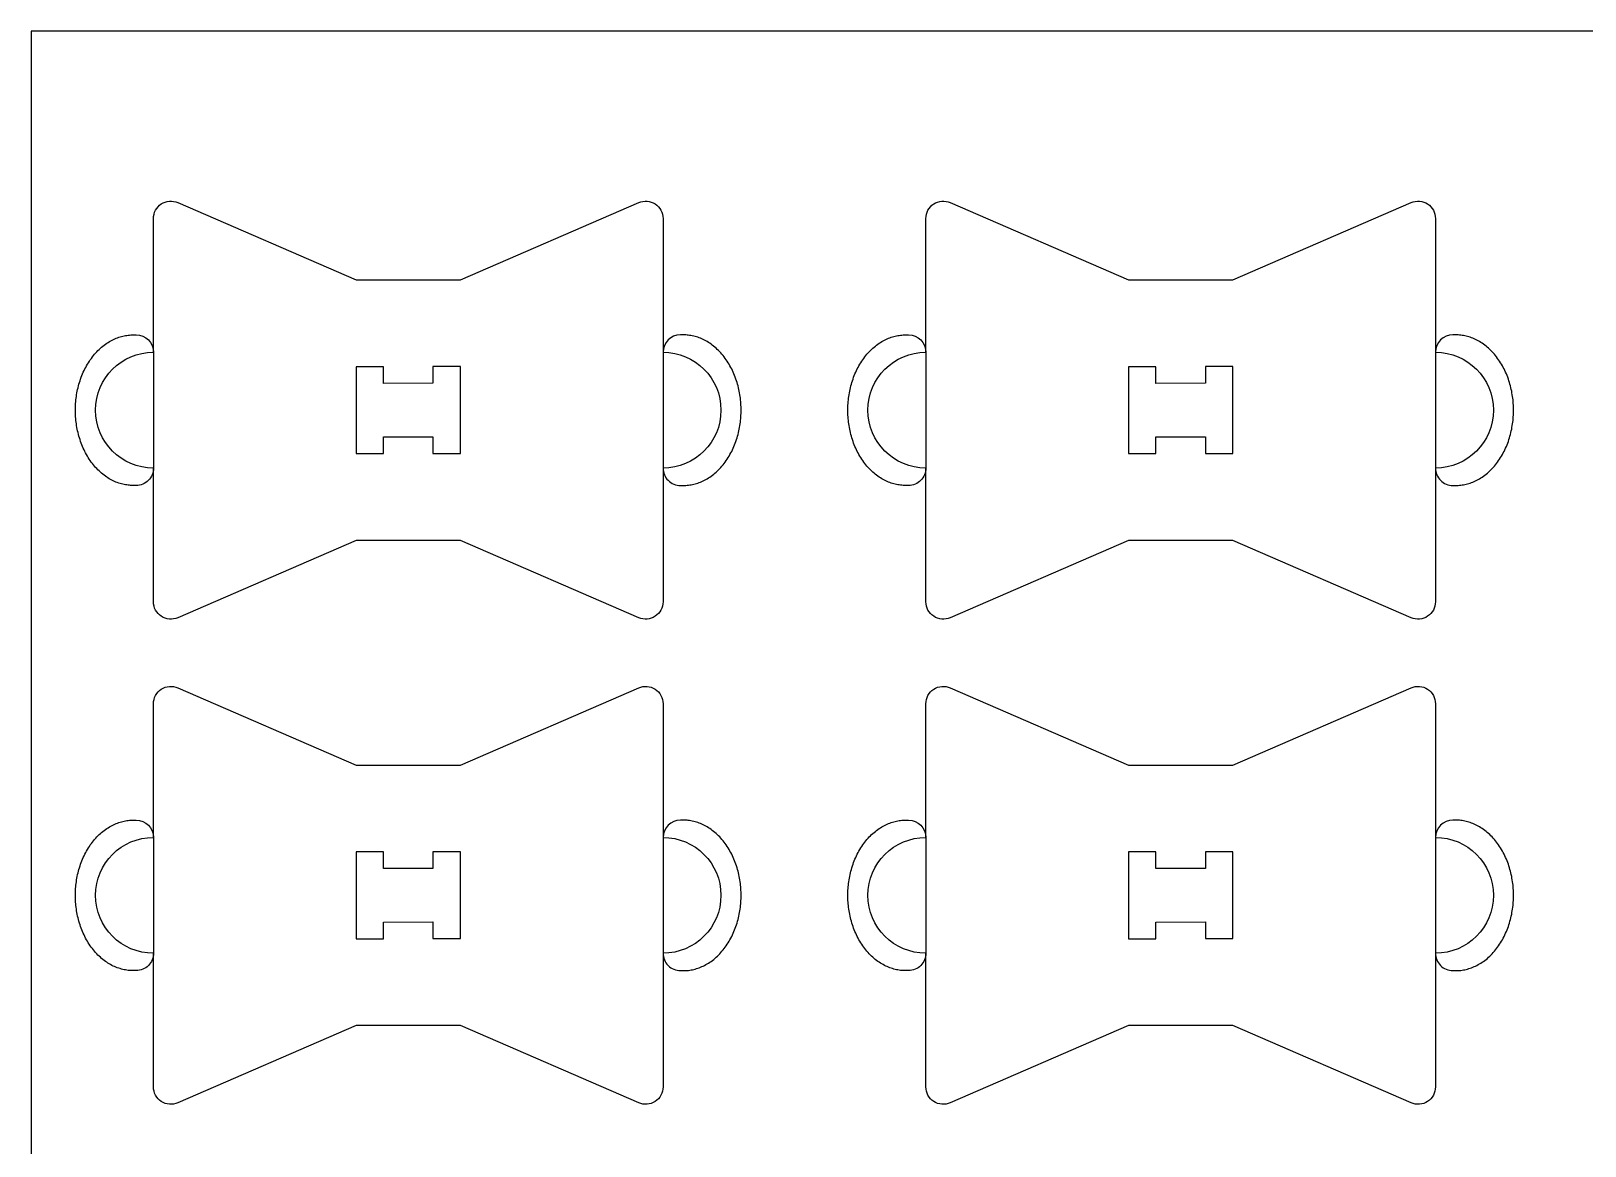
# Model space of a CAD drawing. Extents: x -30 to 12678, y 0 to 23683.
# Drawn here: x 714 to 1251, y 3272 to 3657 of the extents above; entities that cross this region are included whole.
import ezdxf

# ---------------------------------------------------------------- set-up
doc = ezdxf.new("R2010")
doc.units = 0
for name, color, linetype in [('0_SHEET_SPRUCEPLY_2440X122', 1, 'CONTINUOUS'), ('3_ANYTOOL_CUTTHROUGH_INSID', 4, 'CONTINUOUS'), ('4_ANYTOOL_CUTTHROUGH_OUTSI', 5, 'CONTINUOUS'), ('5_ANYTOOL_HALF_MILL_9MM_IN', 3, 'CONTINUOUS')]:
    doc.layers.add(name, color=color, linetype=linetype)

msp = doc.modelspace()

# ---------------------------------------------------------------- linework, layer by layer
at = {"layer": '0_SHEET_SPRUCEPLY_2440X122'}
msp.add_lwpolyline([(713.84, 1216.64), (1933.84, 1216.64), (1933.84, 3656.64), (713.84, 3656.64)], close=True, dxfattribs=at)
at = {"layer": '3_ANYTOOL_CUTTHROUGH_INSID'}
for points in [[(852.64, 3535.03), (835.58, 3534.96), (835.58, 3540.72), (826.11, 3540.72), (826.11, 3510.69), (835.58, 3510.69), (835.58, 3516.46), (852.64, 3516.53), (852.64, 3510.76), (862.11, 3510.76), (862.11, 3540.79), (852.64, 3540.79)], [(1119.42, 3535.03), (1102.36, 3534.96), (1102.36, 3540.72), (1092.89, 3540.72), (1092.89, 3510.69), (1102.36, 3510.69), (1102.36, 3516.46), (1119.42, 3516.53), (1119.42, 3510.76), (1128.89, 3510.76), (1128.89, 3540.79), (1119.42, 3540.79)], [(852.64, 3367.43), (835.58, 3367.36), (835.58, 3373.12), (826.11, 3373.12), (826.11, 3343.09), (835.58, 3343.09), (835.58, 3348.86), (852.64, 3348.93), (852.64, 3343.16), (862.11, 3343.16), (862.11, 3373.19), (852.64, 3373.19)], [(1119.42, 3367.43), (1102.36, 3367.36), (1102.36, 3373.12), (1092.89, 3373.12), (1092.89, 3343.09), (1102.36, 3343.09), (1102.36, 3348.86), (1119.42, 3348.93), (1119.42, 3343.16), (1128.89, 3343.16), (1128.89, 3373.19), (1119.42, 3373.19)]]:
    msp.add_lwpolyline(points, close=True, dxfattribs=at)
at = {"layer": '4_ANYTOOL_CUTTHROUGH_OUTSI'}
for points in [[(932.11, 3459.51, -0.539734), (923.72, 3454.01), (862.11, 3480.71), (826.11, 3480.71), (764.49, 3454.01, -0.539734), (756.11, 3459.51), (756.11, 3505.71, -1), (756.11, 3545.71), (756.11, 3591.9, -0.539734), (764.49, 3597.41), (826.11, 3570.71), (862.11, 3570.71), (923.72, 3597.41, -0.539734), (932.11, 3591.9), (932.11, 3545.71, -1), (932.11, 3505.71)], [(1198.89, 3459.51, -0.539734), (1190.5, 3454.01), (1128.89, 3480.71), (1092.89, 3480.71), (1031.28, 3454.01, -0.539734), (1022.89, 3459.51), (1022.89, 3505.71, -1), (1022.89, 3545.71), (1022.89, 3591.9, -0.539734), (1031.28, 3597.41), (1092.89, 3570.71), (1128.89, 3570.71), (1190.5, 3597.41, -0.539734), (1198.89, 3591.9), (1198.89, 3545.71, -1), (1198.89, 3505.71)], [(932.11, 3291.91, -0.539734), (923.72, 3286.41), (862.11, 3313.11), (826.11, 3313.11), (764.49, 3286.41, -0.539734), (756.11, 3291.91), (756.11, 3338.11, -1), (756.11, 3378.11), (756.11, 3424.3, -0.539734), (764.49, 3429.81), (826.11, 3403.11), (862.11, 3403.11), (923.72, 3429.81, -0.539734), (932.11, 3424.3), (932.11, 3378.11, -1), (932.11, 3338.11)], [(1198.89, 3291.91, -0.539734), (1190.5, 3286.41), (1128.89, 3313.11), (1092.89, 3313.11), (1031.28, 3286.41, -0.539734), (1022.89, 3291.91), (1022.89, 3338.11, -1), (1022.89, 3378.11), (1022.89, 3424.3, -0.539734), (1031.28, 3429.81), (1092.89, 3403.11), (1128.89, 3403.11), (1190.5, 3429.81, -0.539734), (1198.89, 3424.3), (1198.89, 3378.11, -1), (1198.89, 3338.11)]]:
    msp.add_lwpolyline(points, format="xyb", close=True, dxfattribs=at)
at = {"layer": '5_ANYTOOL_HALF_MILL_9MM_IN'}
for points in [[(749.12, 3499.7), (748.68, 3499.7), (748.23, 3499.72), (747.78, 3499.75), (747.32, 3499.8), (746.87, 3499.86), (746.41, 3499.94), (745.95, 3500.03), (745.48, 3500.13), (745.02, 3500.25), (744.55, 3500.38), (744.09, 3500.53), (743.62, 3500.7), (743.16, 3500.88), (742.69, 3501.08), (742.23, 3501.29), (741.77, 3501.52), (741.31, 3501.77), (740.85, 3502.03), (740.4, 3502.31), (739.95, 3502.6), (739.5, 3502.91), (739.06, 3503.24), (738.62, 3503.58), (738.19, 3503.93), (737.76, 3504.31), (737.35, 3504.69), (736.93, 3505.09), (736.53, 3505.51), (736.13, 3505.94), (735.75, 3506.38), (735.37, 3506.84), (735, 3507.31), (734.63, 3507.79), (734.28, 3508.29), (733.94, 3508.79), (733.61, 3509.31), (733.29, 3509.83), (732.98, 3510.37), (732.69, 3510.92), (732.4, 3511.47), (732.13, 3512.03), (731.86, 3512.6), (731.61, 3513.17), (731.38, 3513.75), (731.15, 3514.34), (730.94, 3514.93), (730.74, 3515.53), (730.55, 3516.13), (730.37, 3516.73), (730.21, 3517.33), (730.06, 3517.94), (729.92, 3518.54), (729.79, 3519.15), (729.67, 3519.75), (729.57, 3520.36), (729.48, 3520.97), (729.4, 3521.57), (729.33, 3522.17), (729.27, 3522.77), (729.23, 3523.36), (729.19, 3523.95), (729.16, 3524.54), (729.15, 3525.7), (729.16, 3526.86), (729.19, 3527.44), (729.23, 3528.03), (729.27, 3528.63), (729.33, 3529.22), (729.4, 3529.82), (729.48, 3530.43), (729.57, 3531.03), (729.67, 3531.64), (729.79, 3532.24), (729.92, 3532.85), (730.06, 3533.46), (730.21, 3534.06), (730.37, 3534.67), (730.55, 3535.27), (730.74, 3535.87), (730.94, 3536.46), (731.16, 3537.05), (731.38, 3537.64), (731.62, 3538.22), (731.87, 3538.79), (732.13, 3539.36), (732.41, 3539.92), (732.7, 3540.48), (732.99, 3541.02), (733.3, 3541.56), (733.62, 3542.08), (733.96, 3542.6), (734.3, 3543.11), (734.65, 3543.6), (735.01, 3544.08), (735.38, 3544.55), (735.76, 3545.01), (736.15, 3545.45), (736.55, 3545.88), (736.95, 3546.3), (737.37, 3546.7), (737.79, 3547.09), (738.21, 3547.46), (738.65, 3547.81), (739.08, 3548.16), (739.53, 3548.48), (739.97, 3548.79), (740.42, 3549.09), (740.88, 3549.36), (741.34, 3549.62), (741.8, 3549.87), (742.26, 3550.1), (742.73, 3550.31), (743.19, 3550.51), (743.66, 3550.69), (744.13, 3550.86), (744.6, 3551.01), (745.06, 3551.14), (745.53, 3551.26), (745.99, 3551.37), (746.45, 3551.46), (746.91, 3551.53), (747.37, 3551.59), (747.83, 3551.64), (748.28, 3551.67), (748.73, 3551.69), (749.17, 3551.7), (750.11, 3551.7, -0.413668), (756.11, 3545.71), (756.11, 3505.71, -0.41476), (750.11, 3499.7)], [(939.1, 3499.7), (939.54, 3499.7), (939.99, 3499.72), (940.44, 3499.75), (940.89, 3499.8), (941.35, 3499.86), (941.81, 3499.94), (942.27, 3500.03), (942.73, 3500.13), (943.2, 3500.25), (943.66, 3500.38), (944.13, 3500.53), (944.59, 3500.7), (945.06, 3500.88), (945.52, 3501.08), (945.99, 3501.29), (946.45, 3501.52), (946.91, 3501.77), (947.37, 3502.03), (947.82, 3502.31), (948.27, 3502.6), (948.72, 3502.91), (949.16, 3503.24), (949.6, 3503.58), (950.03, 3503.93), (950.45, 3504.31), (950.87, 3504.69), (951.28, 3505.09), (951.69, 3505.51), (952.08, 3505.94), (952.47, 3506.38), (952.85, 3506.84), (953.22, 3507.31), (953.58, 3507.79), (953.93, 3508.29), (954.27, 3508.79), (954.6, 3509.31), (954.92, 3509.83), (955.23, 3510.37), (955.53, 3510.92), (955.81, 3511.47), (956.09, 3512.03), (956.35, 3512.6), (956.6, 3513.17), (956.84, 3513.75), (957.06, 3514.34), (957.28, 3514.93), (957.48, 3515.53), (957.67, 3516.13), (957.84, 3516.73), (958.01, 3517.33), (958.16, 3517.94), (958.3, 3518.54), (958.43, 3519.15), (958.54, 3519.75), (958.65, 3520.36), (958.74, 3520.97), (958.82, 3521.57), (958.89, 3522.17), (958.94, 3522.77), (958.99, 3523.36), (959.03, 3523.95), (959.05, 3524.54), (959.07, 3525.7), (959.05, 3526.86), (959.03, 3527.44), (958.99, 3528.03), (958.94, 3528.63), (958.89, 3529.22), (958.82, 3529.82), (958.74, 3530.43), (958.64, 3531.03), (958.54, 3531.64), (958.43, 3532.24), (958.3, 3532.85), (958.16, 3533.46), (958.01, 3534.06), (957.84, 3534.67), (957.66, 3535.27), (957.48, 3535.87), (957.27, 3536.46), (957.06, 3537.05), (956.83, 3537.64), (956.59, 3538.22), (956.34, 3538.79), (956.08, 3539.36), (955.81, 3539.92), (955.52, 3540.48), (955.22, 3541.02), (954.91, 3541.56), (954.59, 3542.08), (954.26, 3542.6), (953.92, 3543.11), (953.57, 3543.6), (953.2, 3544.08), (952.83, 3544.55), (952.45, 3545.01), (952.06, 3545.45), (951.67, 3545.88), (951.26, 3546.3), (950.85, 3546.7), (950.43, 3547.09), (950, 3547.46), (949.57, 3547.81), (949.13, 3548.16), (948.69, 3548.48), (948.24, 3548.79), (947.79, 3549.09), (947.34, 3549.36), (946.88, 3549.62), (946.42, 3549.87), (945.95, 3550.1), (945.49, 3550.31), (945.02, 3550.51), (944.55, 3550.69), (944.09, 3550.86), (943.62, 3551.01), (943.15, 3551.14), (942.69, 3551.26), (942.22, 3551.37), (941.76, 3551.46), (941.3, 3551.53), (940.84, 3551.59), (940.39, 3551.64), (939.94, 3551.67), (939.49, 3551.69), (939.04, 3551.7), (938.11, 3551.7, 0.413668), (932.11, 3545.71), (932.11, 3505.71, 0.41476), (938.11, 3499.7)], [(1015.9, 3499.7), (1015.46, 3499.7), (1015.01, 3499.72), (1014.56, 3499.75), (1014.11, 3499.8), (1013.65, 3499.86), (1013.19, 3499.94), (1012.73, 3500.03), (1012.27, 3500.13), (1011.8, 3500.25), (1011.34, 3500.38), (1010.87, 3500.53), (1010.41, 3500.7), (1009.94, 3500.88), (1009.48, 3501.08), (1009.01, 3501.29), (1008.55, 3501.52), (1008.09, 3501.77), (1007.63, 3502.03), (1007.18, 3502.31), (1006.73, 3502.6), (1006.28, 3502.91), (1005.84, 3503.24), (1005.4, 3503.58), (1004.97, 3503.93), (1004.55, 3504.31), (1004.13, 3504.69), (1003.72, 3505.09), (1003.31, 3505.51), (1002.92, 3505.94), (1002.53, 3506.38), (1002.15, 3506.84), (1001.78, 3507.31), (1001.42, 3507.79), (1001.07, 3508.29), (1000.73, 3508.79), (1000.39, 3509.31), (1000.08, 3509.83), (999.77, 3510.37), (999.47, 3510.92), (999.18, 3511.47), (998.91, 3512.03), (998.65, 3512.6), (998.4, 3513.17), (998.16, 3513.75), (997.93, 3514.34), (997.72, 3514.93), (997.52, 3515.53), (997.33, 3516.13), (997.15, 3516.73), (996.99, 3517.33), (996.84, 3517.94), (996.7, 3518.54), (996.57, 3519.15), (996.46, 3519.75), (996.35, 3520.36), (996.26, 3520.97), (996.18, 3521.57), (996.11, 3522.17), (996.06, 3522.77), (996.01, 3523.36), (995.97, 3523.95), (995.95, 3524.54), (995.93, 3525.7), (995.95, 3526.86), (995.97, 3527.44), (996.01, 3528.03), (996.06, 3528.63), (996.11, 3529.22), (996.18, 3529.82), (996.26, 3530.43), (996.35, 3531.03), (996.46, 3531.64), (996.57, 3532.24), (996.7, 3532.85), (996.84, 3533.46), (996.99, 3534.06), (997.16, 3534.67), (997.33, 3535.27), (997.52, 3535.87), (997.72, 3536.46), (997.94, 3537.05), (998.17, 3537.64), (998.4, 3538.22), (998.65, 3538.79), (998.92, 3539.36), (999.19, 3539.92), (999.48, 3540.48), (999.78, 3541.02), (1000.09, 3541.56), (1000.41, 3542.08), (1000.74, 3542.6), (1001.08, 3543.11), (1001.43, 3543.6), (1001.79, 3544.08), (1002.16, 3544.55), (1002.54, 3545.01), (1002.93, 3545.45), (1003.33, 3545.88), (1003.74, 3546.3), (1004.15, 3546.7), (1004.57, 3547.09), (1005, 3547.46), (1005.43, 3547.81), (1005.87, 3548.16), (1006.31, 3548.48), (1006.76, 3548.79), (1007.21, 3549.09), (1007.66, 3549.36), (1008.12, 3549.62), (1008.58, 3549.87), (1009.05, 3550.1), (1009.51, 3550.31), (1009.98, 3550.51), (1010.44, 3550.69), (1010.91, 3550.86), (1011.38, 3551.01), (1011.84, 3551.14), (1012.31, 3551.26), (1012.77, 3551.37), (1013.24, 3551.46), (1013.7, 3551.53), (1014.15, 3551.59), (1014.61, 3551.64), (1015.06, 3551.67), (1015.51, 3551.69), (1015.95, 3551.7), (1016.89, 3551.7, -0.413668), (1022.89, 3545.71), (1022.89, 3505.71, -0.41476), (1016.89, 3499.7)], [(1205.88, 3499.7), (1206.32, 3499.7), (1206.77, 3499.72), (1207.22, 3499.75), (1207.67, 3499.8), (1208.13, 3499.86), (1208.59, 3499.94), (1209.05, 3500.03), (1209.51, 3500.13), (1209.98, 3500.25), (1210.44, 3500.38), (1210.91, 3500.53), (1211.38, 3500.7), (1211.84, 3500.88), (1212.31, 3501.08), (1212.77, 3501.29), (1213.23, 3501.52), (1213.69, 3501.77), (1214.15, 3502.03), (1214.6, 3502.31), (1215.05, 3502.6), (1215.5, 3502.91), (1215.94, 3503.24), (1216.38, 3503.58), (1216.81, 3503.93), (1217.23, 3504.31), (1217.65, 3504.69), (1218.06, 3505.09), (1218.47, 3505.51), (1218.87, 3505.94), (1219.25, 3506.38), (1219.63, 3506.84), (1220, 3507.31), (1220.36, 3507.79), (1220.71, 3508.29), (1221.06, 3508.79), (1221.39, 3509.31), (1221.71, 3509.83), (1222.01, 3510.37), (1222.31, 3510.92), (1222.6, 3511.47), (1222.87, 3512.03), (1223.13, 3512.6), (1223.38, 3513.17), (1223.62, 3513.75), (1223.85, 3514.34), (1224.06, 3514.93), (1224.26, 3515.53), (1224.45, 3516.13), (1224.63, 3516.73), (1224.79, 3517.33), (1224.94, 3517.94), (1225.08, 3518.54), (1225.21, 3519.15), (1225.32, 3519.75), (1225.43, 3520.36), (1225.52, 3520.97), (1225.6, 3521.57), (1225.67, 3522.17), (1225.73, 3522.77), (1225.77, 3523.36), (1225.81, 3523.95), (1225.83, 3524.54), (1225.85, 3525.7), (1225.83, 3526.86), (1225.81, 3527.44), (1225.77, 3528.03), (1225.73, 3528.63), (1225.67, 3529.22), (1225.6, 3529.82), (1225.52, 3530.43), (1225.43, 3531.03), (1225.32, 3531.64), (1225.21, 3532.24), (1225.08, 3532.85), (1224.94, 3533.46), (1224.79, 3534.06), (1224.62, 3534.67), (1224.45, 3535.27), (1224.26, 3535.87), (1224.06, 3536.46), (1223.84, 3537.05), (1223.62, 3537.64), (1223.38, 3538.22), (1223.13, 3538.79), (1222.86, 3539.36), (1222.59, 3539.92), (1222.3, 3540.48), (1222, 3541.02), (1221.69, 3541.56), (1221.37, 3542.08), (1221.04, 3542.6), (1220.7, 3543.11), (1220.35, 3543.6), (1219.99, 3544.08), (1219.62, 3544.55), (1219.24, 3545.01), (1218.85, 3545.45), (1218.45, 3545.88), (1218.04, 3546.3), (1217.63, 3546.7), (1217.21, 3547.09), (1216.79, 3547.46), (1216.35, 3547.81), (1215.92, 3548.16), (1215.47, 3548.48), (1215.02, 3548.79), (1214.57, 3549.09), (1214.12, 3549.36), (1213.66, 3549.62), (1213.2, 3549.87), (1212.74, 3550.1), (1212.27, 3550.31), (1211.8, 3550.51), (1211.34, 3550.69), (1210.87, 3550.86), (1210.4, 3551.01), (1209.94, 3551.14), (1209.47, 3551.26), (1209.01, 3551.37), (1208.54, 3551.46), (1208.08, 3551.53), (1207.63, 3551.59), (1207.17, 3551.64), (1206.72, 3551.67), (1206.27, 3551.69), (1205.83, 3551.7), (1204.89, 3551.7, 0.413668), (1198.89, 3545.71), (1198.89, 3505.71, 0.41476), (1204.89, 3499.7)], [(749.12, 3332.09), (748.68, 3332.1), (748.23, 3332.12), (747.78, 3332.15), (747.32, 3332.2), (746.87, 3332.26), (746.41, 3332.33), (745.95, 3332.42), (745.48, 3332.53), (745.02, 3332.65), (744.55, 3332.78), (744.09, 3332.93), (743.62, 3333.1), (743.16, 3333.28), (742.69, 3333.48), (742.23, 3333.69), (741.77, 3333.92), (741.31, 3334.17), (740.85, 3334.43), (740.4, 3334.71), (739.95, 3335), (739.5, 3335.31), (739.06, 3335.63), (738.62, 3335.98), (738.19, 3336.33), (737.76, 3336.7), (737.35, 3337.09), (736.93, 3337.49), (736.53, 3337.91), (736.13, 3338.34), (735.75, 3338.78), (735.37, 3339.24), (735, 3339.71), (734.63, 3340.19), (734.28, 3340.69), (733.94, 3341.19), (733.61, 3341.71), (733.29, 3342.23), (732.98, 3342.77), (732.69, 3343.31), (732.4, 3343.87), (732.13, 3344.43), (731.86, 3345), (731.61, 3345.57), (731.38, 3346.15), (731.15, 3346.74), (730.94, 3347.33), (730.74, 3347.93), (730.55, 3348.52), (730.37, 3349.13), (730.21, 3349.73), (730.06, 3350.33), (729.92, 3350.94), (729.79, 3351.55), (729.67, 3352.15), (729.57, 3352.76), (729.48, 3353.36), (729.4, 3353.97), (729.33, 3354.57), (729.27, 3355.16), (729.23, 3355.76), (729.19, 3356.35), (729.16, 3356.94), (729.15, 3358.09), (729.16, 3359.25), (729.19, 3359.84), (729.23, 3360.43), (729.27, 3361.02), (729.33, 3361.62), (729.4, 3362.22), (729.48, 3362.83), (729.57, 3363.43), (729.67, 3364.04), (729.79, 3364.64), (729.92, 3365.25), (730.06, 3365.85), (730.21, 3366.46), (730.37, 3367.06), (730.55, 3367.66), (730.74, 3368.26), (730.94, 3368.86), (731.16, 3369.45), (731.38, 3370.04), (731.62, 3370.62), (731.87, 3371.19), (732.13, 3371.76), (732.41, 3372.32), (732.7, 3372.88), (732.99, 3373.42), (733.3, 3373.96), (733.62, 3374.48), (733.96, 3375), (734.3, 3375.5), (734.65, 3376), (735.01, 3376.48), (735.38, 3376.95), (735.76, 3377.41), (736.15, 3377.85), (736.55, 3378.28), (736.95, 3378.7), (737.37, 3379.1), (737.79, 3379.48), (738.21, 3379.86), (738.65, 3380.21), (739.08, 3380.55), (739.53, 3380.88), (739.97, 3381.19), (740.42, 3381.48), (740.88, 3381.76), (741.34, 3382.02), (741.8, 3382.27), (742.26, 3382.5), (742.73, 3382.71), (743.19, 3382.91), (743.66, 3383.09), (744.13, 3383.26), (744.6, 3383.41), (745.06, 3383.54), (745.53, 3383.66), (745.99, 3383.76), (746.45, 3383.85), (746.91, 3383.93), (747.37, 3383.99), (747.83, 3384.04), (748.28, 3384.07), (748.73, 3384.09), (749.17, 3384.09), (750.11, 3384.09, -0.413668), (756.11, 3378.11), (756.11, 3338.11, -0.41476), (750.11, 3332.09)], [(939.1, 3332.09), (939.54, 3332.1), (939.99, 3332.12), (940.44, 3332.15), (940.89, 3332.2), (941.35, 3332.26), (941.81, 3332.33), (942.27, 3332.42), (942.73, 3332.53), (943.2, 3332.65), (943.66, 3332.78), (944.13, 3332.93), (944.59, 3333.1), (945.06, 3333.28), (945.52, 3333.48), (945.99, 3333.69), (946.45, 3333.92), (946.91, 3334.17), (947.37, 3334.43), (947.82, 3334.71), (948.27, 3335), (948.72, 3335.31), (949.16, 3335.63), (949.6, 3335.98), (950.03, 3336.33), (950.45, 3336.7), (950.87, 3337.09), (951.28, 3337.49), (951.69, 3337.91), (952.08, 3338.34), (952.47, 3338.78), (952.85, 3339.24), (953.22, 3339.71), (953.58, 3340.19), (953.93, 3340.69), (954.27, 3341.19), (954.6, 3341.71), (954.92, 3342.23), (955.23, 3342.77), (955.53, 3343.31), (955.81, 3343.87), (956.09, 3344.43), (956.35, 3345), (956.6, 3345.57), (956.84, 3346.15), (957.06, 3346.74), (957.28, 3347.33), (957.48, 3347.93), (957.67, 3348.52), (957.84, 3349.13), (958.01, 3349.73), (958.16, 3350.33), (958.3, 3350.94), (958.43, 3351.55), (958.54, 3352.15), (958.65, 3352.76), (958.74, 3353.36), (958.82, 3353.97), (958.89, 3354.57), (958.94, 3355.16), (958.99, 3355.76), (959.03, 3356.35), (959.05, 3356.94), (959.07, 3358.09), (959.05, 3359.25), (959.03, 3359.84), (958.99, 3360.43), (958.94, 3361.02), (958.89, 3361.62), (958.82, 3362.22), (958.74, 3362.83), (958.64, 3363.43), (958.54, 3364.04), (958.43, 3364.64), (958.3, 3365.25), (958.16, 3365.85), (958.01, 3366.46), (957.84, 3367.06), (957.66, 3367.66), (957.48, 3368.26), (957.27, 3368.86), (957.06, 3369.45), (956.83, 3370.04), (956.59, 3370.62), (956.34, 3371.19), (956.08, 3371.76), (955.81, 3372.32), (955.52, 3372.88), (955.22, 3373.42), (954.91, 3373.96), (954.59, 3374.48), (954.26, 3375), (953.92, 3375.5), (953.57, 3376), (953.2, 3376.48), (952.83, 3376.95), (952.45, 3377.41), (952.06, 3377.85), (951.67, 3378.28), (951.26, 3378.7), (950.85, 3379.1), (950.43, 3379.48), (950, 3379.86), (949.57, 3380.21), (949.13, 3380.55), (948.69, 3380.88), (948.24, 3381.19), (947.79, 3381.48), (947.34, 3381.76), (946.88, 3382.02), (946.42, 3382.27), (945.95, 3382.5), (945.49, 3382.71), (945.02, 3382.91), (944.55, 3383.09), (944.09, 3383.26), (943.62, 3383.41), (943.15, 3383.54), (942.69, 3383.66), (942.22, 3383.76), (941.76, 3383.85), (941.3, 3383.93), (940.84, 3383.99), (940.39, 3384.04), (939.94, 3384.07), (939.49, 3384.09), (939.04, 3384.09), (938.11, 3384.09, 0.413668), (932.11, 3378.11), (932.11, 3338.11, 0.41476), (938.11, 3332.09)], [(1015.9, 3332.09), (1015.46, 3332.1), (1015.01, 3332.12), (1014.56, 3332.15), (1014.11, 3332.2), (1013.65, 3332.26), (1013.19, 3332.33), (1012.73, 3332.42), (1012.27, 3332.53), (1011.8, 3332.65), (1011.34, 3332.78), (1010.87, 3332.93), (1010.41, 3333.1), (1009.94, 3333.28), (1009.48, 3333.48), (1009.01, 3333.69), (1008.55, 3333.92), (1008.09, 3334.17), (1007.63, 3334.43), (1007.18, 3334.71), (1006.73, 3335), (1006.28, 3335.31), (1005.84, 3335.63), (1005.4, 3335.98), (1004.97, 3336.33), (1004.55, 3336.7), (1004.13, 3337.09), (1003.72, 3337.49), (1003.31, 3337.91), (1002.92, 3338.34), (1002.53, 3338.78), (1002.15, 3339.24), (1001.78, 3339.71), (1001.42, 3340.19), (1001.07, 3340.69), (1000.73, 3341.19), (1000.39, 3341.71), (1000.08, 3342.23), (999.77, 3342.77), (999.47, 3343.31), (999.18, 3343.87), (998.91, 3344.43), (998.65, 3345), (998.4, 3345.57), (998.16, 3346.15), (997.93, 3346.74), (997.72, 3347.33), (997.52, 3347.93), (997.33, 3348.52), (997.15, 3349.13), (996.99, 3349.73), (996.84, 3350.33), (996.7, 3350.94), (996.57, 3351.55), (996.46, 3352.15), (996.35, 3352.76), (996.26, 3353.36), (996.18, 3353.97), (996.11, 3354.57), (996.06, 3355.16), (996.01, 3355.76), (995.97, 3356.35), (995.95, 3356.94), (995.93, 3358.09), (995.95, 3359.25), (995.97, 3359.84), (996.01, 3360.43), (996.06, 3361.02), (996.11, 3361.62), (996.18, 3362.22), (996.26, 3362.83), (996.35, 3363.43), (996.46, 3364.04), (996.57, 3364.64), (996.7, 3365.25), (996.84, 3365.85), (996.99, 3366.46), (997.16, 3367.06), (997.33, 3367.66), (997.52, 3368.26), (997.72, 3368.86), (997.94, 3369.45), (998.17, 3370.04), (998.4, 3370.62), (998.65, 3371.19), (998.92, 3371.76), (999.19, 3372.32), (999.48, 3372.88), (999.78, 3373.42), (1000.09, 3373.96), (1000.41, 3374.48), (1000.74, 3375), (1001.08, 3375.5), (1001.43, 3376), (1001.79, 3376.48), (1002.16, 3376.95), (1002.54, 3377.41), (1002.93, 3377.85), (1003.33, 3378.28), (1003.74, 3378.7), (1004.15, 3379.1), (1004.57, 3379.48), (1005, 3379.86), (1005.43, 3380.21), (1005.87, 3380.55), (1006.31, 3380.88), (1006.76, 3381.19), (1007.21, 3381.48), (1007.66, 3381.76), (1008.12, 3382.02), (1008.58, 3382.27), (1009.05, 3382.5), (1009.51, 3382.71), (1009.98, 3382.91), (1010.44, 3383.09), (1010.91, 3383.26), (1011.38, 3383.41), (1011.84, 3383.54), (1012.31, 3383.66), (1012.77, 3383.76), (1013.24, 3383.85), (1013.7, 3383.93), (1014.15, 3383.99), (1014.61, 3384.04), (1015.06, 3384.07), (1015.51, 3384.09), (1015.95, 3384.09), (1016.89, 3384.09, -0.413668), (1022.89, 3378.11), (1022.89, 3338.11, -0.41476), (1016.89, 3332.09)], [(1205.88, 3332.09), (1206.32, 3332.1), (1206.77, 3332.12), (1207.22, 3332.15), (1207.67, 3332.2), (1208.13, 3332.26), (1208.59, 3332.33), (1209.05, 3332.42), (1209.51, 3332.53), (1209.98, 3332.65), (1210.44, 3332.78), (1210.91, 3332.93), (1211.38, 3333.1), (1211.84, 3333.28), (1212.31, 3333.48), (1212.77, 3333.69), (1213.23, 3333.92), (1213.69, 3334.17), (1214.15, 3334.43), (1214.6, 3334.71), (1215.05, 3335), (1215.5, 3335.31), (1215.94, 3335.63), (1216.38, 3335.98), (1216.81, 3336.33), (1217.23, 3336.7), (1217.65, 3337.09), (1218.06, 3337.49), (1218.47, 3337.91), (1218.87, 3338.34), (1219.25, 3338.78), (1219.63, 3339.24), (1220, 3339.71), (1220.36, 3340.19), (1220.71, 3340.69), (1221.06, 3341.19), (1221.39, 3341.71), (1221.71, 3342.23), (1222.01, 3342.77), (1222.31, 3343.31), (1222.6, 3343.87), (1222.87, 3344.43), (1223.13, 3345), (1223.38, 3345.57), (1223.62, 3346.15), (1223.85, 3346.74), (1224.06, 3347.33), (1224.26, 3347.93), (1224.45, 3348.52), (1224.63, 3349.13), (1224.79, 3349.73), (1224.94, 3350.33), (1225.08, 3350.94), (1225.21, 3351.55), (1225.32, 3352.15), (1225.43, 3352.76), (1225.52, 3353.36), (1225.6, 3353.97), (1225.67, 3354.57), (1225.73, 3355.16), (1225.77, 3355.76), (1225.81, 3356.35), (1225.83, 3356.94), (1225.85, 3358.09), (1225.83, 3359.25), (1225.81, 3359.84), (1225.77, 3360.43), (1225.73, 3361.02), (1225.67, 3361.62), (1225.6, 3362.22), (1225.52, 3362.83), (1225.43, 3363.43), (1225.32, 3364.04), (1225.21, 3364.64), (1225.08, 3365.25), (1224.94, 3365.85), (1224.79, 3366.46), (1224.62, 3367.06), (1224.45, 3367.66), (1224.26, 3368.26), (1224.06, 3368.86), (1223.84, 3369.45), (1223.62, 3370.04), (1223.38, 3370.62), (1223.13, 3371.19), (1222.86, 3371.76), (1222.59, 3372.32), (1222.3, 3372.88), (1222, 3373.42), (1221.69, 3373.96), (1221.37, 3374.48), (1221.04, 3375), (1220.7, 3375.5), (1220.35, 3376), (1219.99, 3376.48), (1219.62, 3376.95), (1219.24, 3377.41), (1218.85, 3377.85), (1218.45, 3378.28), (1218.04, 3378.7), (1217.63, 3379.1), (1217.21, 3379.48), (1216.79, 3379.86), (1216.35, 3380.21), (1215.92, 3380.55), (1215.47, 3380.88), (1215.02, 3381.19), (1214.57, 3381.48), (1214.12, 3381.76), (1213.66, 3382.02), (1213.2, 3382.27), (1212.74, 3382.5), (1212.27, 3382.71), (1211.8, 3382.91), (1211.34, 3383.09), (1210.87, 3383.26), (1210.4, 3383.41), (1209.94, 3383.54), (1209.47, 3383.66), (1209.01, 3383.76), (1208.54, 3383.85), (1208.08, 3383.93), (1207.63, 3383.99), (1207.17, 3384.04), (1206.72, 3384.07), (1206.27, 3384.09), (1205.83, 3384.09), (1204.89, 3384.09, 0.413668), (1198.89, 3378.11), (1198.89, 3338.11, 0.41476), (1204.89, 3332.09)]]:
    msp.add_lwpolyline(points, format="xyb", close=True, dxfattribs=at)

doc.saveas('drawing.dxf')
